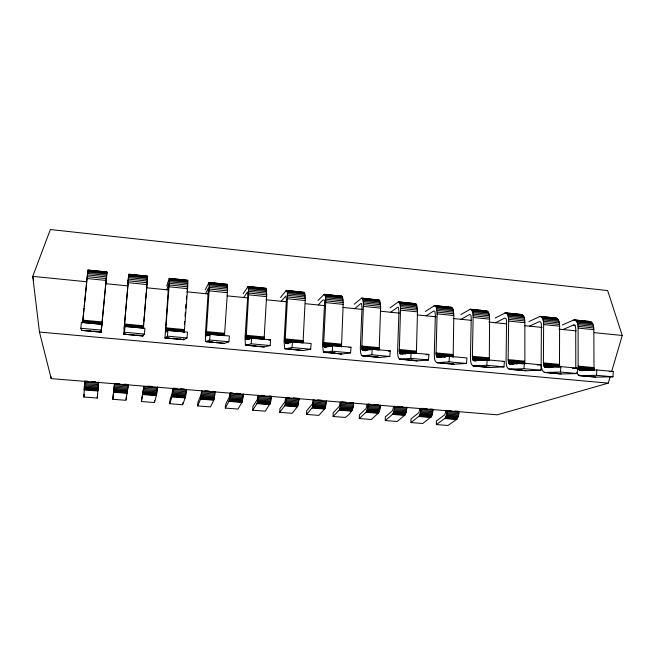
<?xml version="1.0" encoding="UTF-8"?>
<svg xmlns="http://www.w3.org/2000/svg" width="655" height="655" viewBox="0 0 655 655"><rect width="100%" height="100%" fill="white"/><g stroke="black" fill="none" stroke-linecap="round" stroke-linejoin="round"><path stroke-width="0.98" d="M426.159 315.808L433.798 310.92L434.871 311.403L435.378 314.932L434.298 353.831C434.535 356.672 433.872 361.372 437.041 362.682L453.964 364.221L466.548 363.451L466.933 357.941L449.461 356.328L436.91 357.131L436.05 353.749L437.122 313.843L436.484 307.76L435.624 306.073L434.535 305.598L425.283 311.51M243.652 297.509L247.541 291.893L247.762 296.044L245.027 337.988L245.404 344.898L264.112 346.97L270.122 345.529L270.597 339.806L251.659 338.054L246.083 339.577L248.679 293.006L248.147 286.513L243.136 293.702M559.935 367.267L559.493 364.393L559.599 326.198C559.444 323.382 559.354 318.657 555.849 318.043L540.031 316.422L528.913 321.572M166.763 289.797L168.679 283.877L164.978 337.915L183.94 339.691L187.002 337.947L187.51 332.126L167.95 330.325L165.527 332.331L169.146 284.95L169.178 278.391L166.755 285.989M205.498 293.686L208.437 287.93L205.392 334.337L205.613 341.607L224.346 343.359L228.898 341.771L229.397 335.999L210.149 334.222L206.178 336.064L209.223 289.011L209.019 282.502L205.228 289.878M286.366 290.411L287.365 292.531L287.529 296.936L285.113 341.28L303.028 342.933L305.255 298.737L304.575 292.646L286.366 290.411L280.479 297.476M398.322 301.889L399.296 302.356L400.041 304.035L400.565 308.382L399.272 351.825L416.375 353.405L417.497 311.862L416.564 304.78L415.638 303.683L398.322 301.889L390.044 307.891M380.383 404.978L379.794 409.678L378.615 412.871L371.352 419.478L359.341 418.545L359.366 414.918L366.17 408.392L367.037 404.446M529.461 326.165L539.229 321.613C541.226 321.237 541.366 324.233 541.398 325.601L541.153 363.73C541.325 366.726 541.349 371.639 544.968 372.49L561.147 373.956L577.194 373.546L577.546 368.167L560.86 366.62L545.312 367.267L544.321 366.735L543.396 362.895L543.625 324.585C543.462 321.802 543.486 317.085 540.031 316.422M143.543 326.64L124.491 324.872L124.36 326.427L143.429 328.196L147.621 276.205L128.888 274.257L127.692 282.043M206.006 333.968L224.485 335.679L227.514 290.861L227.154 284.36L208.847 282.461M524.876 364.033L524.86 322.694C524.671 319.943 524.827 315.243 521.429 314.515L505.373 312.869L495.172 318.076M124.36 326.427L124.221 328.532L125.039 326.354L144.935 328.196L144.403 334.058L142.88 335.958L123.689 334.165L128.388 279.8L127.438 285.858L106.004 283.705L106.413 277.556L106.069 280.856M184.26 332.617L187.723 286.833L187.698 280.315L169.178 278.391M349.745 402.489L353.585 402.8C353.913 408.982 350.441 414.124 345.25 417.44L333.108 416.49L333.166 412.855L339.38 406.239L340.199 402.268M361.56 298.123L362.411 298.574L363.05 300.26L363.459 304.624L361.806 348.362L379.171 349.966L380.653 306.368L379.499 300.326L361.56 298.123L354.29 304.207M495.516 322.768L504.596 318.101C506.544 317.773 506.528 320.786 506.577 322.096L506.061 360.479C506.258 363.419 506.037 368.282 509.533 369.264L525.949 370.763L540.883 370.231L541.243 364.81L524.295 363.247L509.885 364.016L508.976 363.476L508.141 359.62L508.648 321.056C508.452 318.338 508.714 313.655 505.373 312.869M128.888 274.257L124.565 324.012L143.617 325.781M245.871 337.652L264.063 339.331L266.683 294.832L266.004 288.347L247.901 286.464M489.285 360.749L489.596 319.132C489.391 316.447 489.776 311.796 486.509 310.928L470.216 309.258L460.94 314.523M461.087 319.312L469.455 314.539C471.338 314.261 471.166 317.29 471.24 318.543L470.446 357.18C470.667 360.062 470.216 364.86 473.557 365.998L490.227 367.512L503.998 366.865L504.375 361.404L487.173 359.816L473.933 360.709L473.098 360.176L472.37 356.304L473.147 317.478C473.008 314.752 473.27 311.166 470.839 309.348L470.216 309.258M326.493 400.606L324.905 408.597L318.87 415.385L306.597 414.418L306.687 410.767L312.296 404.069L313.065 400.066M453.162 357.417L453.817 315.522L453.121 309.463L451.663 307.383L434.535 305.598M341.468 347.117L343.245 302.577L342.319 296.519L324.25 294.291L317.929 300.53M97.603 394.285L97.243 398.076L83.856 397.028L84.798 380.981L87.745 381.218M84.364 388.718L84.749 382.201M318.273 304.993C322.211 300.539 325.126 296.633 324.52 303.773L322.481 345.136L323.406 351.989L341.812 354.027L350.581 352.865L351.014 347.232L332.691 345.545L324.528 346.97L324.037 346.454L323.742 342.508L325.781 300.817L325.494 296.42L324.25 294.291M299.106 398.379L297.616 406.427L292.204 413.297L279.808 412.331L279.922 408.663L284.909 401.867L285.629 397.847M187.215 287.439L187.076 289.944M269.426 395.972L271.416 396.136L270.466 402.874L265.259 411.193L252.715 410.218L252.871 406.526L257.227 399.648L257.898 395.595M243.406 393.86L242.113 402.006L238.011 409.064L225.336 408.073C224.591 402.563 230.273 398.846 229.856 393.319M445.834 410.832L444.843 414.705L436.328 420.985L436.394 424.563L448.036 425.472L457.026 419.11L458.434 415.982L458.999 412.568L447.054 411.602L447.119 410.398L451.099 410.718M419.847 408.728L418.897 412.625L410.939 418.987L410.98 422.573L422.745 423.49L431.547 416.49L433.111 409.26L430.098 409.015M147.039 283.369L147.08 281.699M410.98 422.573L419.143 416.097L420.444 412.937L421.042 408.278M393.581 406.599L392.681 410.521L385.287 416.965L385.296 420.567L392.869 414.001L394.097 410.824L394.695 406.141M385.296 420.567L397.184 421.501L405.027 414.975L406.288 411.798L406.886 407.132M213.063 391.395L215.094 391.559L214.414 397.462L213.735 400.189L210.476 406.919L197.663 405.912C197.163 400.549 201.748 396.398 201.494 391.019M359.341 418.545L366.325 411.889L367.471 408.687L368.053 403.979L369.944 404.135M576.67 372.646L578.414 375.176L579.888 375.659L595.829 377.108L612.965 376.805L613.293 371.467L596.861 369.952L580.215 370.476L579.151 369.936L578.128 366.12L578.103 328.065C578.078 325.199 577.456 319.263 573.371 320.123L562.309 324.954M333.108 416.49L339.478 409.76L341.116 401.793M579.888 375.659L596.525 375.307L596.861 369.952M106.47 278.948L106.929 272.005L87.95 270.065L82.538 322.571M172.814 388.693C172.879 393.95 169.448 398.477 169.678 403.726L182.63 404.741L182.753 402.874M544.968 372.49L560.508 372.024L560.86 366.62M306.597 414.418L312.345 407.598L313.892 399.583M509.533 369.264L523.926 368.683L524.295 363.247M279.808 412.331L284.917 405.412L286.358 397.348L289.305 397.585M473.557 365.998L486.788 365.293L487.173 359.816M183.793 332.339L183.916 330.644M437.041 362.682L449.06 361.855L449.461 356.328M252.715 410.218L257.178 403.21L258.529 395.088M399.968 359.317L410.734 358.359L411.152 352.791L428.902 354.429L428.501 359.98L417.145 360.872L399.034 358.866L398.003 356.312L397.585 352.071L398.977 311.264L398.355 307.375L397.61 307.244L390.716 312.255M97.243 398.076L98.373 384.567M143.813 386.344L141.382 401.523L154.482 402.547L154.621 400.672M242.833 394.375L242.653 396.218M354.764 308.652L360.872 303.519L361.527 303.633L362.027 307.547L360.315 348.632L360.635 352.898L361.511 355.452L379.769 357.483L389.848 356.451L390.274 350.859L372.228 349.197L362.739 350.482L361.806 348.362M184.391 324.536L184.628 321.482M185.021 316.398L185.34 312.329M185.652 308.259L185.971 304.182M186.364 299.098L186.601 296.044M225.336 408.073L229.127 400.975L230.38 392.803L232.386 392.967M362.321 355.894L371.803 354.805L372.228 349.197M214.619 392.083L214.512 393.336M324.094 352.423L332.241 351.195L332.691 345.545M98.43 383.953L97.783 390.978L84.061 389.881M197.663 405.912L200.774 398.723L201.92 390.486M281.241 301.275L286.055 295.798L286.431 299.941L284.057 341.591L284.704 348.468L303.265 350.531L310.675 349.23L311.133 343.548L292.507 341.828L285.719 343.4L285.113 341.28M143.183 328.589L143.584 323.881M146.925 284.974L146.417 290.894M186.094 389.774L185.692 393.197M182.63 404.741L185.365 397.495L186.462 389.234M285.269 348.894L292.04 347.527L292.507 341.828M126.104 399.378L126.341 396.553M169.678 403.726L172.093 396.439L173.133 388.153L176.94 388.464M245.838 345.316L251.176 343.801L251.659 338.054M143.756 321.883L144.272 315.882M144.444 313.884L145.557 300.891M145.729 298.893L146.245 292.891M157.241 387.433L156.864 390.879M154.482 402.547L156.512 395.202L157.495 386.884M205.776 341.673L209.649 340.01L210.149 334.222M127.946 386.335L126.022 400.32L112.783 399.288L114.478 383.969M127.373 285.523L127.528 283.779M112.783 399.288L114.338 385.951L127.979 387.056L128.208 384.51L124.311 384.19M165.068 337.972L167.426 336.154L167.95 330.325M114.338 385.951L114.576 383.396M101.165 332.167L101.631 324.192L81.408 322.325L80.843 328.261L81.678 330.398L101.165 332.167L105.979 281.781M98.487 383.314L98.348 384.665L84.552 383.552M123.713 334.222L124.499 332.241L125.039 326.354M101.631 324.192L101.697 326.477L106.929 272.005L87.901 270.081L87.991 273.25M98.586 382.102L98.463 383.38L84.675 382.266M141.382 401.523L143.912 387.064L157.388 388.153M82.931 320.27L84.118 308.145M84.323 306.122L86.796 280.872M83.856 397.028L84.135 394.179M86.894 279.857L87.442 275.788M82.661 323.005L82.833 321.277M127.889 386.949L127.594 389.463M436.394 424.563L445.122 418.16L446.505 415.024L447.054 411.602M126.808 393.892L127.119 392.124M147.047 278.326L147.563 276.173L128.912 274.289M611.68 371.459L622.25 335.475L607.635 290.574L50.37 229.528L32.75 276.361L39.456 332.052L51.213 378.623L497.309 414.811L608.249 383.134L610.255 376.322M341.108 296.322L341.542 296.068M378.099 300.113L378.598 299.867M414.541 303.846L415.098 303.609M562.932 329.522L573.371 325.077C575.409 324.667 575.704 327.623 575.72 329.056L575.794 368.511M450.443 307.531L451.066 307.301M485.83 311.158L486.509 310.928M520.7 314.727L521.429 314.515M268.877 340.281L270.597 339.806M555.063 318.248L555.849 318.043M588.943 321.72C593.062 320.827 593.831 326.722 593.839 329.653L593.987 367.594L594.486 370.452M349.066 347.535L351.014 347.232M388.251 351.105L390.274 350.859M411.152 352.791L400.369 353.946L399.272 351.825M426.061 354.707L428.902 354.429M502.41 361.527L504.375 361.404M537.256 364.999L541.243 364.81M572.527 368.347L577.546 368.167M609.265 371.581L613.293 371.467M143.789 388.325L157.266 389.414M172.904 390.675L186.233 391.755M201.691 393L214.873 394.064M230.159 395.301L243.193 396.349M258.316 397.569L271.203 398.608M286.153 399.82L298.893 400.844M313.688 402.039L326.288 403.054M340.919 404.233L353.381 405.24M367.848 406.411L380.187 407.402M394.498 408.556L406.698 409.547M420.854 410.685L432.922 411.659M446.931 412.789L458.868 413.755M84.446 384.796L98.234 385.901M114.224 387.187L127.856 388.284M143.666 389.561L157.143 390.642M172.773 391.903L186.102 392.975M201.56 394.22L214.734 395.276M230.02 396.504L243.046 397.552M258.16 398.772L271.047 399.804M285.998 401.007L298.737 402.039M313.524 403.226L326.125 404.241M340.747 405.412L353.217 406.419M367.684 407.582L380.015 408.573M394.318 409.727L406.518 410.71M420.674 411.848L432.742 412.814M446.743 413.944L458.68 414.902M84.339 385.975L98.127 387.08M114.109 388.358L127.733 389.455M143.543 390.724L157.012 391.805M172.642 393.057L185.954 394.122M201.412 395.366L214.578 396.422M229.856 397.642L242.882 398.69M257.996 399.902L270.875 400.934M285.817 402.137L298.549 403.161M313.336 404.34L325.928 405.355M340.551 406.526L353.012 407.525M367.471 408.687L379.794 409.678M394.097 410.824L406.288 411.798M420.444 412.937L432.505 413.903M446.505 415.024L458.434 415.982M84.249 387.048L98.029 388.153M114.003 389.43L127.619 390.519M143.42 391.788L156.881 392.861M172.494 394.113L185.807 395.178M201.249 396.414L214.414 397.462M229.684 398.69L242.702 399.73M257.8 400.942L270.679 401.965M285.613 403.161L298.344 404.184M313.115 405.363L325.707 406.37M340.313 407.541L352.767 408.54M367.218 409.694L379.54 410.677M393.835 411.823L406.018 412.797M420.166 413.927L432.218 414.893M446.211 416.015L458.14 416.965M84.176 388.006L97.939 389.103M113.904 390.38L127.512 391.461M143.298 392.722L156.75 393.794M172.355 395.047L185.66 396.103M201.093 397.339L214.242 398.387M229.504 399.607L242.514 400.647M257.603 401.851L270.466 402.874M285.392 404.069L298.107 405.085M312.869 406.264L325.453 407.263M340.051 408.433L352.496 409.424M366.939 410.579L379.253 411.561M393.54 412.699L405.715 413.673M419.847 414.803L431.899 415.761M445.883 416.883L457.796 417.833M84.127 388.808L97.873 389.905M113.823 391.174L127.414 392.255M143.191 393.516L156.627 394.58M172.224 395.825L185.512 396.881M200.929 398.109L214.07 399.157M229.315 400.377L242.309 401.409M257.39 402.612L270.245 403.636M285.154 404.823L297.861 405.838M312.615 407.009L325.183 408.016M339.773 409.178L352.21 410.169M366.636 411.315L378.942 412.298M393.213 413.436L405.38 414.402M419.503 415.532L431.547 416.49M445.515 417.603L457.427 418.553M84.086 389.438L97.816 390.527M113.757 391.796L127.332 392.877M143.085 394.13L156.512 395.202M172.093 396.439L185.365 397.495M200.774 398.723L213.898 399.763M229.127 400.975L242.113 402.006M257.178 403.21L270.016 404.233M284.917 405.412L297.616 406.427M312.345 407.598L324.905 408.597M339.478 409.76L351.907 410.742M366.325 411.889L378.615 412.871M392.869 414.001L405.027 414.975M419.143 416.097L431.17 417.047M445.122 418.16L457.026 419.11M113.7 392.239L127.266 393.319M143.003 394.564L156.414 395.636M171.97 396.873L185.234 397.921M200.618 399.149L213.735 400.189M228.947 401.4L241.916 402.432M256.965 403.627L269.794 404.643M284.671 405.83L297.362 406.837M312.075 408.008L324.626 408.998M339.184 410.161L351.596 411.144M365.998 412.29L378.279 413.264M392.525 414.394L404.667 415.36M418.766 416.482L430.777 417.44M444.72 418.545L456.609 419.487M91.692 381.537L95.63 381.857M115.55 383.478L119.447 383.797M147.874 386.106L152.689 386.491M180.747 388.775L184.554 389.078M204.958 390.74L209.011 391.068M236.398 393.287L240.401 393.614M261.501 395.325L264.473 395.571M293.227 397.904L298.123 398.297M317.765 399.894L321.646 400.213M342.074 401.867L345.914 402.178M373.743 404.438L378.484 404.823M397.741 406.387L402.825 406.804M422.049 408.36L427.076 408.769M455.078 411.045L459.057 411.365M114.461 384.681L128.093 385.779M173.026 389.422L186.356 390.495M201.814 391.747L214.996 392.812M230.282 394.056L243.316 395.104M258.43 396.332L271.317 397.372M286.276 398.584L299.016 399.615M313.81 400.811L326.411 401.834M341.042 403.013L353.512 404.029M367.979 405.199L380.309 406.198M394.621 407.353L406.82 408.343M420.977 409.49L433.045 410.464M39.456 332.052L608.249 383.134M82.62 321.818L102 323.611M124.417 325.691L143.486 327.451M165.543 329.49L184.309 331.225M206.03 333.239L224.493 334.942M245.871 336.924L264.055 338.602M285.097 340.551L302.995 342.205M323.717 344.129L341.345 345.758M361.748 347.641L379.106 349.246M399.206 351.105L416.302 352.693M436.091 354.519L452.933 356.074M472.427 357.884L489.015 359.415M508.231 361.192L524.573 362.706M543.494 364.458L559.599 365.948M578.25 367.668L594.118 369.142M84.479 322.751L101.926 324.356M165.502 330.235L184.276 331.962M323.758 344.849L341.386 346.479M436.181 355.231L453.031 356.787M472.533 358.588L489.129 360.119M508.345 361.896L524.696 363.41M543.634 365.154L559.738 366.644M578.398 368.364L594.273 369.829M165.478 330.881L167.459 331.062M206.006 334.623L209.895 334.975M245.895 338.299L250.947 338.766M285.162 341.918L291.131 342.475M323.824 345.488L331.667 346.208M361.896 349L370.583 349.803M399.386 352.456L409.449 353.389M436.312 355.861L445.236 356.688M472.681 359.218L485.38 360.389M508.517 362.526L522.944 363.852M543.814 365.777L558.928 367.168M578.602 368.986L593.495 370.362M165.469 331.43L167.451 331.61M206.022 335.163L208.945 335.434M245.936 338.84L248.974 339.126M285.228 342.467L290.214 342.925M323.914 346.028L328.818 346.479M362.01 349.541L367.807 350.073M399.525 352.996L405.568 353.553M436.476 356.394L445.408 357.221M472.869 359.751L481.671 360.561M508.722 363.05L517.393 363.852M544.051 366.309L553.123 367.144M578.856 369.518L588.788 370.427M246.002 339.274L249.039 339.552M285.326 342.892L288.315 343.171M324.037 346.454L327.967 346.814M362.158 349.966L366.03 350.319M399.706 353.422L405.748 353.978M436.68 356.819L441.642 357.278M473.098 360.176L477.012 360.537M508.976 363.476L512.824 363.836M544.321 366.735L549.365 367.193M579.151 369.936L584.121 370.394M285.441 343.195L288.429 343.474M324.184 346.757L326.149 346.937M362.338 350.269L366.202 350.622M399.902 353.725L402.931 354.003M436.91 357.131L438.891 357.311M473.352 360.479L476.291 360.749M509.254 363.787L513.111 364.139M544.633 367.037L549.676 367.504M579.478 370.247L582.467 370.517M285.572 343.367L287.717 343.58M324.348 346.929L326.313 347.117M362.534 350.441L365.646 350.752M473.63 360.659L475.89 360.889M509.565 363.967L513.422 364.319M544.96 367.218L549.357 367.643M579.839 370.427L582.827 370.697M80.843 328.261L101.083 330.104M124.499 332.241L144.403 334.058M167.426 336.154L187.002 337.947M209.649 340.01L228.898 341.771M251.176 343.801L270.122 345.529M292.04 347.527L310.675 349.23M332.241 351.195L350.581 352.865M371.803 354.805L389.848 356.451M410.734 358.359L428.501 359.98M449.06 361.855L466.548 363.451M486.788 365.293L503.998 366.865M523.926 368.683L540.883 370.231M560.508 372.024L577.194 373.546M596.525 375.307L612.965 376.805M86.665 330.464L90.546 330.816M93.46 331.078L97.341 331.43M123.697 333.829L125.703 334.009M129.723 334.377L133.751 334.746M136.764 335.016L140.784 335.385M165.895 337.669L168.867 337.939M172.83 338.299L176.784 338.66M179.757 338.93L183.94 339.691M209.371 341.615L212.294 341.885M216.191 342.238L220.08 342.59M245.404 344.898L248.441 345.169M252.486 345.537L255.524 345.815M259.568 346.184L262.606 346.462M288.691 348.828L291.68 349.099M295.667 349.467L298.655 349.737M323.406 351.989L328.311 352.431M331.258 352.701L335.18 353.061M339.102 353.413L341.812 354.027M361.511 355.452L363.443 355.624M367.308 355.976L371.172 356.328M375.037 356.68L377.935 356.942M403.071 359.227L407.099 359.595M411.127 359.963L414.148 360.234M439.964 362.583L442.944 362.854M446.915 363.214L449.887 363.484M475.333 365.801L479.247 366.153M483.153 366.513L486.092 366.775M511.154 369.06L515.01 369.404M518.858 369.756L522.715 370.108M547.637 372.376L551.666 372.744M554.695 373.014L558.723 373.383M578.414 375.176L580.404 375.356M583.384 375.626L587.363 375.986M590.343 376.257L594.314 376.617L593.635 376.003M81.736 330.349L101.181 332.118M123.689 334.165L142.88 335.958M164.978 337.915L183.809 339.626M205.613 341.607L224.346 343.359M245.6 345.242L264.112 346.97M284.974 348.82L303.265 350.531M323.734 352.341L341.427 353.946M361.904 355.804L379.769 357.483M399.485 359.227L417.145 360.872M436.5 362.583L453.964 364.221M472.959 365.899L490.227 367.512M508.878 369.158L525.949 370.763M544.264 372.376L561.147 373.956M579.135 375.544L594.06 376.903M82.8 320.139L102.155 321.933M165.666 327.827L184.415 329.571M206.12 331.586L224.575 333.297M245.944 335.278L264.112 336.973M285.146 338.922L303.036 340.584M323.742 342.508L341.361 344.137M361.748 346.036L379.098 347.641M399.182 349.508L416.269 351.096M436.05 352.93L452.875 354.494M472.37 356.304L488.941 357.843M508.141 359.62L524.475 361.142M543.396 362.895L559.493 364.393M578.128 366.12L593.987 367.594M82.71 321.007L102.074 322.8M165.6 328.687L184.358 330.423M206.063 332.437L224.526 334.148M245.895 336.13L264.071 337.808M285.105 339.757L303.003 341.419M323.717 343.335L341.337 344.972M361.732 346.863L379.081 348.468M399.173 350.327L416.261 351.915M436.05 353.749L452.883 355.305M472.378 357.114L488.958 358.653M508.157 360.43L524.499 361.945M543.421 363.697L559.517 365.187M578.16 366.915L594.028 368.388M86.886 278.498L106.069 280.438M128.274 282.673L147.154 284.581M169.006 286.784L187.592 288.659M209.109 290.836L227.408 292.679M248.589 294.815L266.601 296.633M287.455 298.737L305.197 300.53M325.731 302.602L343.195 304.362M363.427 306.401L380.629 308.137M400.549 310.151L417.497 311.862M437.122 313.843L453.817 315.522M473.147 317.478L489.596 319.132M508.648 321.056L524.86 322.694M543.625 324.585L559.599 326.198M578.103 328.065L593.839 329.653M86.485 281.748L32.75 276.361L33.642 280.356M146.671 287.782L168.761 290.001M186.7 291.802L208.446 293.98M227.08 295.847L247.524 297.902M266.118 299.761L286.292 301.783M305.361 303.699L324.241 305.59M343.015 307.473L362.6 309.438M380.563 311.24L399.411 313.131M417.145 314.908L436.271 316.823M453.194 318.518L471.06 320.311M488.712 322.08L506.331 323.848M524.401 325.658L542.062 327.435M558.936 329.121L576.31 330.865M594.232 332.666L622.25 335.475M574.181 319.918L589.778 321.523M169.277 278.424L187.698 280.315M209.019 282.502L227.154 284.36M248.147 286.513L266.004 288.347M286.685 290.46L304.264 292.269M324.626 294.357L341.951 296.134M362.01 298.189L379.073 299.941M398.829 301.963L415.638 303.683M435.1 305.68L451.663 307.383M470.839 309.348L487.156 311.019M506.061 312.959L522.141 314.605M540.768 316.521L556.619 318.142M574.975 320.025L590.597 321.63M87.819 270.441L106.863 272.39M128.83 274.568L147.653 276.566M169.35 278.793L187.797 280.684M208.642 282.747L227.326 284.737M248.36 286.89L266.249 288.724M286.03 290.681L304.575 292.646M323.84 294.553L342.319 296.519M362.411 298.574L379.499 300.326M399.296 302.356L416.13 304.076M433.938 305.836L452.212 307.776M471.42 309.741L487.77 311.42M504.669 313.09L522.805 315.014M541.456 316.922L557.331 318.551M573.371 320.123L591.367 322.039M87.713 271.129L106.79 273.078M128.871 275.337L147.645 277.261M169.383 279.48L187.862 281.372M209.264 283.566L227.457 285.424M248.523 287.586L266.446 289.412M287.185 291.54L304.837 293.342M325.265 295.438L342.639 297.214M362.764 299.269L379.884 301.022M399.706 303.052L416.564 304.78M436.091 306.777L452.703 308.48M471.944 310.445L488.311 312.124M507.273 314.064L523.402 315.71M542.086 317.626L557.986 319.247M576.4 321.138L592.063 322.735M87.573 272.12L106.683 274.077M128.798 276.336L147.604 278.252M169.375 280.479L187.887 282.37M209.322 284.557L227.547 286.423M248.646 288.577L266.593 290.411M287.365 292.531L305.034 294.332M325.494 296.42L342.901 298.205M363.05 300.26L380.195 302.012M400.041 304.035L416.932 305.762M436.484 307.76L453.121 309.463M472.386 311.428L488.777 313.098M507.764 315.039L523.918 316.692M542.627 318.6L558.543 320.229M576.981 322.113L592.669 323.717M87.426 273.405L106.56 275.354M128.699 277.605L147.539 279.529M169.334 281.748L187.87 283.64M209.33 285.826L227.58 287.684M248.712 289.837L266.683 291.663M287.488 293.784L305.181 295.593M325.666 297.673L343.089 299.45M363.271 301.505L380.432 303.257M400.311 305.279L417.219 307.007M436.795 308.996L453.448 310.699M472.738 312.664L489.154 314.334M508.157 316.275L524.336 317.921M543.06 319.828L559.002 321.449M577.456 323.333L593.168 324.929M87.254 274.92L106.405 276.869M128.576 279.12L147.432 281.036M169.26 283.255L187.821 285.138M209.305 287.324L227.572 289.183M248.72 291.328L266.716 293.153M287.537 295.274L305.255 297.075M325.764 299.155L343.204 300.923M363.402 302.978L380.588 304.722M400.483 306.745L417.407 308.464M437.008 310.454L453.678 312.148M472.992 314.113L489.416 315.784M508.444 317.716L524.63 319.362M543.38 321.261L559.337 322.882M577.808 324.765L593.536 326.362M573.371 325.077L575.319 325.273M87.066 276.639L106.241 278.58M128.437 280.831L147.309 282.739M169.146 284.95L187.723 286.833M209.223 289.011L227.514 290.861M248.679 293.006L266.683 294.832M287.529 296.936L305.255 298.737M325.781 300.817L343.245 302.577M363.459 304.624L380.653 306.368M400.565 308.382L417.505 310.102M437.114 312.091L453.809 313.778M473.131 315.735L489.572 317.397M508.608 319.329L524.811 320.966M543.568 322.866L559.534 324.487M578.029 326.354L593.758 327.95M595.051 376.993L595.829 377.108M524.639 370.28L525.277 370.648M489.023 367.046L489.604 367.414M452.867 363.754L453.399 364.123M416.162 360.422L416.637 360.782M183.646 338.676L183.711 339.282M50.984 376.609L51.213 378.623M142.831 335.9L142.798 334.959"/></g></svg>
